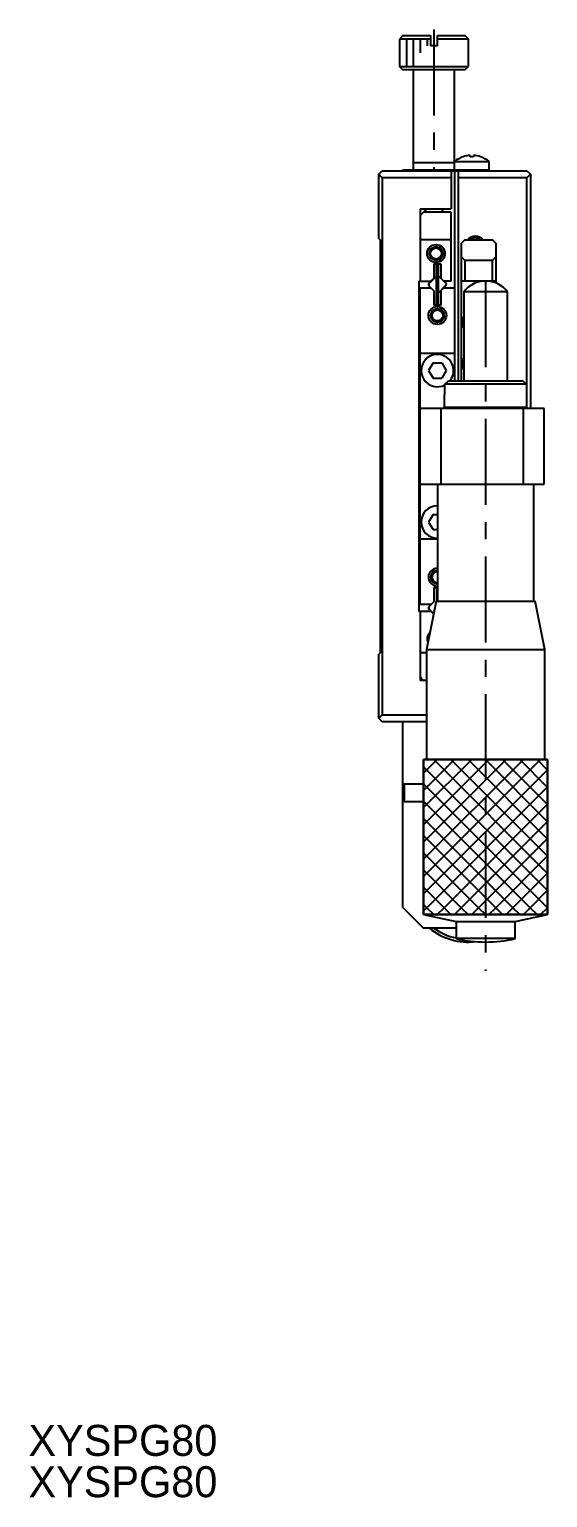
# Model space of a CAD drawing. Extents: x -129 to 390, y 9 to 271.
# Drawn here: x -129.1 to -53.9, y 8.9 to 222.1 of the extents above; entities that cross this region are included whole.
import ezdxf

# ---------------------------------------------------------------- set-up
doc = ezdxf.new("R2010")
doc.units = 0
doc.header["$LTSCALE"] = 10
doc.linetypes.add('CENTER', pattern=[2, 1.25, -0.25, 0.25, -0.25])
doc.layers.get('0').update_dxf_attribs({"linetype": 'CONTINUOUS'})
doc.layers.add('CENTER', color=1, linetype='CENTER')
doc.styles.get("Standard").update_dxf_attribs({"font": 'FGP教科書体NT-M'})

msp = doc.modelspace()

# ---------------------------------------------------------------- linework, layer by layer
at = {"color": 7, "linetype": 'CONTINUOUS'}
for p, q in [((-74.860944, 221.24094), (-75.360944, 220.74094)), ((-70.860944, 220.74094), (-75.360944, 220.74094)), ((-75.360944, 220.74094), (-75.360944, 216.74094)), ((-74.860944, 221.24094), (-70.860944, 221.24094)), ((-70.860944, 221.24094), (-70.860944, 219.74094)), ((-69.860944, 219.74094), (-70.860944, 219.74094)), ((-69.860944, 221.24094), (-65.860944, 221.24094)), ((-69.860944, 219.74094), (-69.860944, 221.24094)), ((-65.360944, 220.74094), (-69.860944, 220.74094)), ((-65.360944, 220.74094), (-65.860944, 221.24094)), ((-65.360944, 216.74094), (-65.360944, 220.74094)), ((-75.360944, 216.74094), (-65.360944, 216.74094)), ((-75.360944, 216.74094), (-74.860944, 216.24094)), ((-65.860944, 216.24094), (-74.860944, 216.24094)), ((-73.360944, 216.24094), (-73.360944, 201.74094)), ((-67.360944, 201.74094), (-67.360944, 216.24094)), ((-65.860944, 216.24094), (-65.360944, 216.74094)), ((-67.360944, 202.74094), (-73.360944, 202.74094)), ((-67.360944, 202.963439), (-62.360944, 202.963439)), ((-66.109177, 203.632287), (-66.112919, 203.639961)), ((-65.120944, 203.632287), (-65.120944, 203.824004)), ((-64.600944, 203.632287), (-65.120944, 203.632287)), ((-64.600944, 203.824004), (-64.600944, 203.632287)), ((-63.608968, 203.639961), (-63.61271, 203.632287)), ((-62.360944, 201.59094), (-62.360944, 202.963439)), ((-78.360944, 201.09094), (-77.860944, 201.59094)), ((-77.860944, 200.59094), (-78.360944, 201.09094)), ((-78.360944, 191.79094), (-78.360944, 201.09094)), ((-77.860944, 201.59094), (-56.860944, 201.59094)), ((-67.860944, 200.59094), (-77.860944, 200.59094)), ((-77.860944, 200.59094), (-77.860944, 122.59094)), ((-74.860944, 201.59094), (-74.860944, 201.74094)), ((-74.860944, 201.74094), (-62.360944, 201.74094)), ((-67.860944, 201.59094), (-67.860944, 196.09094)), ((-67.360944, 201.59094), (-67.360944, 171.09094)), ((-66.860944, 201.59094), (-66.860944, 171.09094)), ((-56.860944, 200.59094), (-66.860944, 200.59094)), ((-56.860944, 201.59094), (-56.360944, 201.09094)), ((-56.360944, 201.09094), (-56.860944, 200.59094)), ((-56.860944, 167.09094), (-56.860944, 200.59094)), ((-56.360944, 201.09094), (-56.360944, 167.09094)), ((-72.360944, 196.09094), (-67.860944, 196.09094)), ((-72.360944, 196.09094), (-72.360944, 185.59094)), ((-71.860944, 195.59094), (-72.360944, 195.09094)), ((-71.860944, 196.09094), (-71.360944, 195.59094)), ((-67.860944, 195.59094), (-71.860944, 195.59094)), ((-69.360944, 195.59094), (-68.860944, 196.09094)), ((-67.860944, 185.59094), (-67.860944, 195.59094)), ((-78.360944, 191.79094), (-78.160944, 191.59094)), ((-78.160944, 191.59094), (-78.160944, 131.59094)), ((-67.860944, 191.59094), (-72.360944, 191.59094)), ((-65.860944, 191.59094), (-66.360944, 191.09094)), ((-66.360944, 171.09094), (-66.360944, 191.09094)), ((-65.860944, 191.59094), (-61.860944, 191.59094)), ((-61.360944, 191.09094), (-61.860944, 191.59094)), ((-61.360944, 191.09094), (-61.360944, 185.298883)), ((-70.360944, 188.09094), (-69.360944, 188.09094)), ((-70.360944, 188.09094), (-70.360944, 186.005154)), ((-70.010944, 187.89094), (-69.710944, 187.89094)), ((-70.010944, 182.29094), (-70.010944, 187.89094)), ((-69.710944, 182.29094), (-69.710944, 187.89094)), ((-69.360944, 188.09094), (-69.360944, 186.005154)), ((-66.360944, 189.09094), (-65.860944, 188.59094)), ((-65.860944, 188.59094), (-65.860944, 185.59094)), ((-61.860944, 188.59094), (-65.860944, 188.59094)), ((-61.860944, 188.59094), (-61.360944, 189.09094)), ((-61.860944, 185.59094), (-61.860944, 188.59094)), ((-72.560944, 185.59094), (-70.775157, 185.59094)), ((-72.560944, 185.59094), (-72.560944, 137.59094)), ((-70.010944, 186.284443), (-71.098381, 185.197006)), ((-70.360944, 186.005154), (-71.098381, 185.267717)), ((-68.623507, 185.267717), (-69.684167, 186.328377)), ((-67.860944, 185.59094), (-68.94673, 185.59094)), ((-61.360944, 185.59094), (-66.360944, 185.59094)), ((-72.360944, 184.59094), (-70.775157, 184.59094)), ((-72.360944, 138.59094), (-72.360944, 184.59094)), ((-71.098381, 184.914163), (-70.360944, 184.176727)), ((-70.360944, 184.176727), (-70.360944, 182.09094)), ((-69.710944, 183.897437), (-68.623507, 184.984874)), ((-69.684167, 183.853503), (-68.623507, 184.914163)), ((-69.360944, 184.176727), (-69.360944, 182.09094)), ((-68.94673, 184.59094), (-67.360944, 184.59094)), ((-66.035944, 184.02376), (-66.035944, 171.09094)), ((-59.685944, 184.02376), (-66.035944, 184.02376)), ((-59.685944, 171.09094), (-59.685944, 184.02376)), ((-69.360944, 182.09094), (-70.360944, 182.09094)), ((-69.710944, 182.29094), (-70.010944, 182.29094)), ((-72.360944, 175.09094), (-67.360944, 175.09094)), ((-70.496029, 173.69094), (-71.131114, 172.59094)), ((-70.496029, 173.69094), (-69.225858, 173.69094)), ((-69.225858, 173.69094), (-68.590773, 172.59094)), ((-71.131114, 172.59094), (-70.496029, 171.49094)), ((-70.496029, 171.49094), (-69.225858, 171.49094)), ((-68.590773, 172.59094), (-69.225858, 171.49094)), ((-68.777023, 170.59094), (-68.269271, 171.09094)), ((-68.777023, 169.09094), (-68.777023, 170.59094)), ((-56.944864, 170.59094), (-68.777023, 170.59094)), ((-68.269271, 171.09094), (-57.452617, 171.09094)), ((-57.452617, 171.09094), (-56.944864, 170.59094)), ((-56.944864, 170.59094), (-56.944864, 169.09094)), ((-68.860944, 169.09094), (-68.777023, 169.09094)), ((-68.860944, 169.09094), (-68.860944, 167.29094)), ((-56.944864, 169.09094), (-56.860944, 169.09094)), ((-54.360944, 167.09094), (-72.560944, 167.09094)), ((-69.360944, 167.09094), (-69.360944, 156.09094)), ((-68.860944, 167.29094), (-56.860944, 167.29094)), ((-68.860944, 167.29094), (-68.660944, 167.09094)), ((-57.360944, 156.09094), (-57.360944, 167.09094)), ((-57.060944, 167.09094), (-56.860944, 167.29094)), ((-54.360944, 156.09094), (-54.360944, 167.09094)), ((-72.560944, 164.09094), (-72.360944, 164.09094)), ((-72.360944, 159.09094), (-72.560944, 159.09094)), ((-72.560944, 156.09094), (-54.360944, 156.09094)), ((-69.860944, 156.09094), (-69.860944, 139.09094)), ((-55.860944, 139.09094), (-55.860944, 156.09094)), ((-70.496029, 151.69094), (-71.131114, 150.59094)), ((-70.496029, 151.69094), (-69.860944, 151.69094)), ((-71.131114, 150.59094), (-70.496029, 149.49094)), ((-70.496029, 149.49094), (-69.860944, 149.49094)), ((-69.860944, 148.09094), (-72.360944, 148.09094)), ((-70.360944, 141.09094), (-69.860944, 141.09094)), ((-70.360944, 141.09094), (-70.360944, 139.005154)), ((-69.860944, 140.89094), (-70.010944, 140.89094)), ((-70.010944, 140.89094), (-70.010944, 139.09094)), ((-70.060944, 139.09094), (-71.460944, 132.09094)), ((-70.360944, 139.005154), (-71.098381, 138.267717)), ((-70.060944, 139.09094), (-55.660944, 139.09094)), ((-54.260944, 132.09094), (-55.660944, 139.09094)), ((-70.775157, 137.59094), (-72.560944, 137.59094)), ((-70.775157, 138.59094), (-72.360944, 138.59094)), ((-72.360944, 137.59094), (-72.360944, 127.59094)), ((-70.418194, 137.304688), (-71.098381, 137.984874)), ((-71.098381, 137.914163), (-70.429979, 137.245762)), ((-78.160944, 131.59094), (-78.360944, 131.39094)), ((-78.360944, 122.09094), (-78.360944, 131.39094)), ((-71.460944, 131.59094), (-72.360944, 131.59094)), ((-71.460944, 132.09094), (-54.260944, 132.09094)), ((-71.460944, 132.09094), (-71.460944, 116.09094)), ((-54.260944, 116.09094), (-54.260944, 132.09094)), ((-71.860944, 127.59094), (-72.360944, 128.09094)), ((-71.460944, 127.59094), (-72.360944, 127.59094)), ((-78.360944, 122.09094), (-77.860944, 122.59094)), ((-77.860944, 121.59094), (-78.360944, 122.09094)), ((-77.860944, 122.59094), (-71.460944, 122.59094)), ((-71.460944, 121.59094), (-77.860944, 121.59094)), ((-74.860944, 94.59094), (-74.860944, 121.59094)), ((-71.860944, 116.09094), (-53.860944, 116.09094)), ((-74.860944, 112.59094), (-71.860944, 112.59094)), ((-74.710944, 112.59094), (-74.710944, 109.99094)), ((-74.710944, 109.99094), (-71.860944, 109.99094)), ((-74.860944, 94.59094), (-71.860944, 91.59094)), ((-71.860944, 93.59094), (-71.065997, 93.59094)), ((-71.860944, 93.59094), (-67.160944, 92.59094)), ((-67.160944, 92.59094), (-67.160944, 90.09094)), ((-67.160944, 92.59094), (-58.560944, 92.59094)), ((-58.560944, 92.59094), (-53.860944, 93.59094)), ((-58.560944, 90.09094), (-58.560944, 92.59094)), ((-67.160944, 91.59094), (-71.860944, 91.59094)), ((-58.560944, 90.09094), (-67.160944, 90.09094))]:
    msp.add_line(p, q, dxfattribs=at)
at = {"color": 3, "linetype": 'CONTINUOUS'}
for p, q in [((-74.360944, 220.74094), (-74.360944, 216.74094)), ((-73.360944, 220.74094), (-73.360944, 216.74094)), ((-72.360944, 220.74094), (-72.360944, 218.74094)), ((-71.360944, 220.74094), (-71.360944, 219.74094)), ((-53.860944, 116.09094), (-71.860944, 116.09094)), ((-71.860944, 116.09094), (-71.860944, 93.59094)), ((-71.860944, 114.112173), (-69.882176, 116.09094)), ((-71.860944, 111.612173), (-67.382176, 116.09094)), ((-71.860944, 109.112173), (-64.882176, 116.09094)), ((-71.860944, 106.612173), (-62.382176, 116.09094)), ((-71.860944, 104.112173), (-59.882176, 116.09094)), ((-71.860944, 101.612173), (-57.382176, 116.09094)), ((-71.860944, 99.112173), (-54.882176, 116.09094)), ((-71.860944, 93.59094), (-71.860944, 116.09094)), ((-71.860944, 116.09094), (-53.860944, 116.09094)), ((-70.395937, 116.09094), (-53.860944, 99.555947)), ((-67.895937, 116.09094), (-53.860944, 102.055947)), ((-65.395937, 116.09094), (-53.860944, 104.555947)), ((-62.895937, 116.09094), (-53.860944, 107.055947)), ((-60.395937, 116.09094), (-53.860944, 109.555947)), ((-57.895937, 116.09094), (-53.860944, 112.055947)), ((-55.395937, 116.09094), (-53.860944, 114.555947)), ((-53.860944, 93.59094), (-53.860944, 116.09094)), ((-53.860944, 116.09094), (-53.860944, 93.59094)), ((-71.860944, 115.055947), (-53.860944, 97.055947)), ((-71.860944, 96.612173), (-53.860944, 114.612173)), ((-71.860944, 112.555947), (-53.889056, 94.58406)), ((-71.389056, 94.58406), (-53.860944, 112.112173)), ((-71.860944, 110.055947), (-56.389056, 94.58406)), ((-68.889056, 94.58406), (-53.860944, 109.612173)), ((-71.860944, 107.555947), (-58.889056, 94.58406)), ((-66.389056, 94.58406), (-53.860944, 107.112173)), ((-71.860944, 105.055947), (-61.389056, 94.58406)), ((-63.889056, 94.58406), (-53.860944, 104.612173)), ((-71.860944, 102.555947), (-63.889056, 94.58406)), ((-61.389056, 94.58406), (-53.860944, 102.112173)), ((-71.860944, 100.055947), (-66.389056, 94.58406)), ((-58.889056, 94.58406), (-53.860944, 99.612173)), ((-71.860944, 97.555947), (-68.889056, 94.58406)), ((-56.389056, 94.58406), (-53.860944, 97.112173)), ((-71.860944, 95.055947), (-71.389056, 94.58406)), ((-71.860944, 94.112173), (-71.389056, 94.58406)), ((-71.389056, 94.58406), (-70.395937, 93.59094)), ((-69.882176, 93.59094), (-68.889056, 94.58406)), ((-68.889056, 94.58406), (-67.895937, 93.59094)), ((-67.382176, 93.59094), (-66.389056, 94.58406)), ((-66.389056, 94.58406), (-65.395937, 93.59094)), ((-64.882176, 93.59094), (-63.889056, 94.58406)), ((-63.889056, 94.58406), (-62.895937, 93.59094)), ((-62.382176, 93.59094), (-61.389056, 94.58406)), ((-61.389056, 94.58406), (-60.395937, 93.59094)), ((-59.882176, 93.59094), (-58.889056, 94.58406)), ((-58.889056, 94.58406), (-57.895937, 93.59094)), ((-57.382176, 93.59094), (-56.389056, 94.58406)), ((-56.389056, 94.58406), (-55.395937, 93.59094)), ((-54.882176, 93.59094), (-53.889056, 94.58406)), ((-53.889056, 94.58406), (-53.860944, 94.612173)), ((-53.889056, 94.58406), (-53.860944, 94.555947)), ((-53.860944, 93.59094), (-71.860944, 93.59094)), ((-71.065997, 93.59094), (-53.860944, 93.59094))]:
    msp.add_line(p, q, dxfattribs=at)
at = {"color": 7, "linetype": 'CONTINUOUS'}
for centre, radius in [((-70.060944, 189.59094), 1.3), ((-70.060944, 189.59094), 0.8), ((-69.860944, 180.59094), 1.3), ((-69.860944, 180.59094), 0.8)]:
    msp.add_circle(centre, radius, dxfattribs=at)
at = {"color": 3, "linetype": 'CONTINUOUS'}
for centre in [(-70.060944, 189.59094), (-69.860944, 180.59094)]:
    msp.add_circle(centre, 1, dxfattribs=at)
at = {"color": 7, "linetype": 'CONTINUOUS'}
for centre, radius, start, end in [((-64.860944, 199.84094), 4, 108.239752, 128.682187), ((-64.860944, 199.84094), 3.991541, 93.734762, 108.223205), ((-64.860944, 199.84094), 3.991541, 71.776795, 86.265238), ((-64.860944, 199.84094), 4, 51.317813, 71.760248), ((-64.360944, 190.59094), 1.25, 53.130102, 126.869898), ((-69.896299, 186.186956), 0.2, 124.975303, 135), ((-69.825588, 186.186956), 0.2, 45, 55.024695), ((-62.860944, 181.590784), 4, 37.462651, 142.537349), ((-70.956959, 185.126295), 0.2, 135, 190.182067), ((-70.956959, 185.055585), 0.2, 135, 225), ((-69.896299, 183.994925), 0.2, 225, 235.024697), ((-69.825588, 183.994925), 0.2, 304.975305, 315), ((-68.764928, 185.126295), 0.2, 315, 45), ((-68.764928, 185.055585), 0.2, 315, 10.182068), ((-63.860944, 179.59094), 2.35, 157.748701, 202.251299), ((-69.860944, 172.59094), 2.35, 320.334987, 297.467322), ((-63.860944, 173.59094), 2.35, 157.748701, 202.251299), ((-69.860944, 150.59094), 2.35, 90.000004, 270), ((-69.860944, 142.59094), 1.3, 90, 270), ((-69.860944, 142.59094), 0.8, 90, 270), ((-69.896299, 139.186956), 0.2, 124.975303, 135), ((-70.956959, 138.126295), 0.2, 135, 225), ((-70.956959, 138.055585), 0.2, 169.817933, 225), ((-70.060944, 133.59094), 1.3, 134.76027, 202.619865), ((-65.360944, 98.59094), 9, 231.057559, 276.52561), ((-65.360944, 98.59094), 8.6, 234.484016, 257.91853), ((-62.860944, 108.33094), 18.74, 256.734971, 283.265029)]:
    msp.add_arc(centre, radius, start, end, dxfattribs=at)
at = {"color": 3, "linetype": 'CONTINUOUS'}
for centre, radius, start, end in [((-64.360944, 190.59094), 1.5, 41.810315, 138.189685), ((-69.860944, 142.59094), 1, 90, 270)]:
    msp.add_arc(centre, radius, start, end, dxfattribs=at)
at = {"layer": 'CENTER', "color": 1, "linetype": 'CENTER'}
for p, q in [((-70.360944, 222.14094), (-70.360944, 201.59094)), ((-62.860944, 185.59094), (-62.860944, 85.41594))]:
    msp.add_line(p, q, dxfattribs=at)

# ---------------------------------------------------------------- texts
at = {"color": 7}
for p in [(-129.233874, 14.967069), (-129.233874, 8.967069)]:
    msp.add_text('XYSPG80', height=4.5, dxfattribs=at).set_placement(p)

doc.saveas('drawing.dxf')
